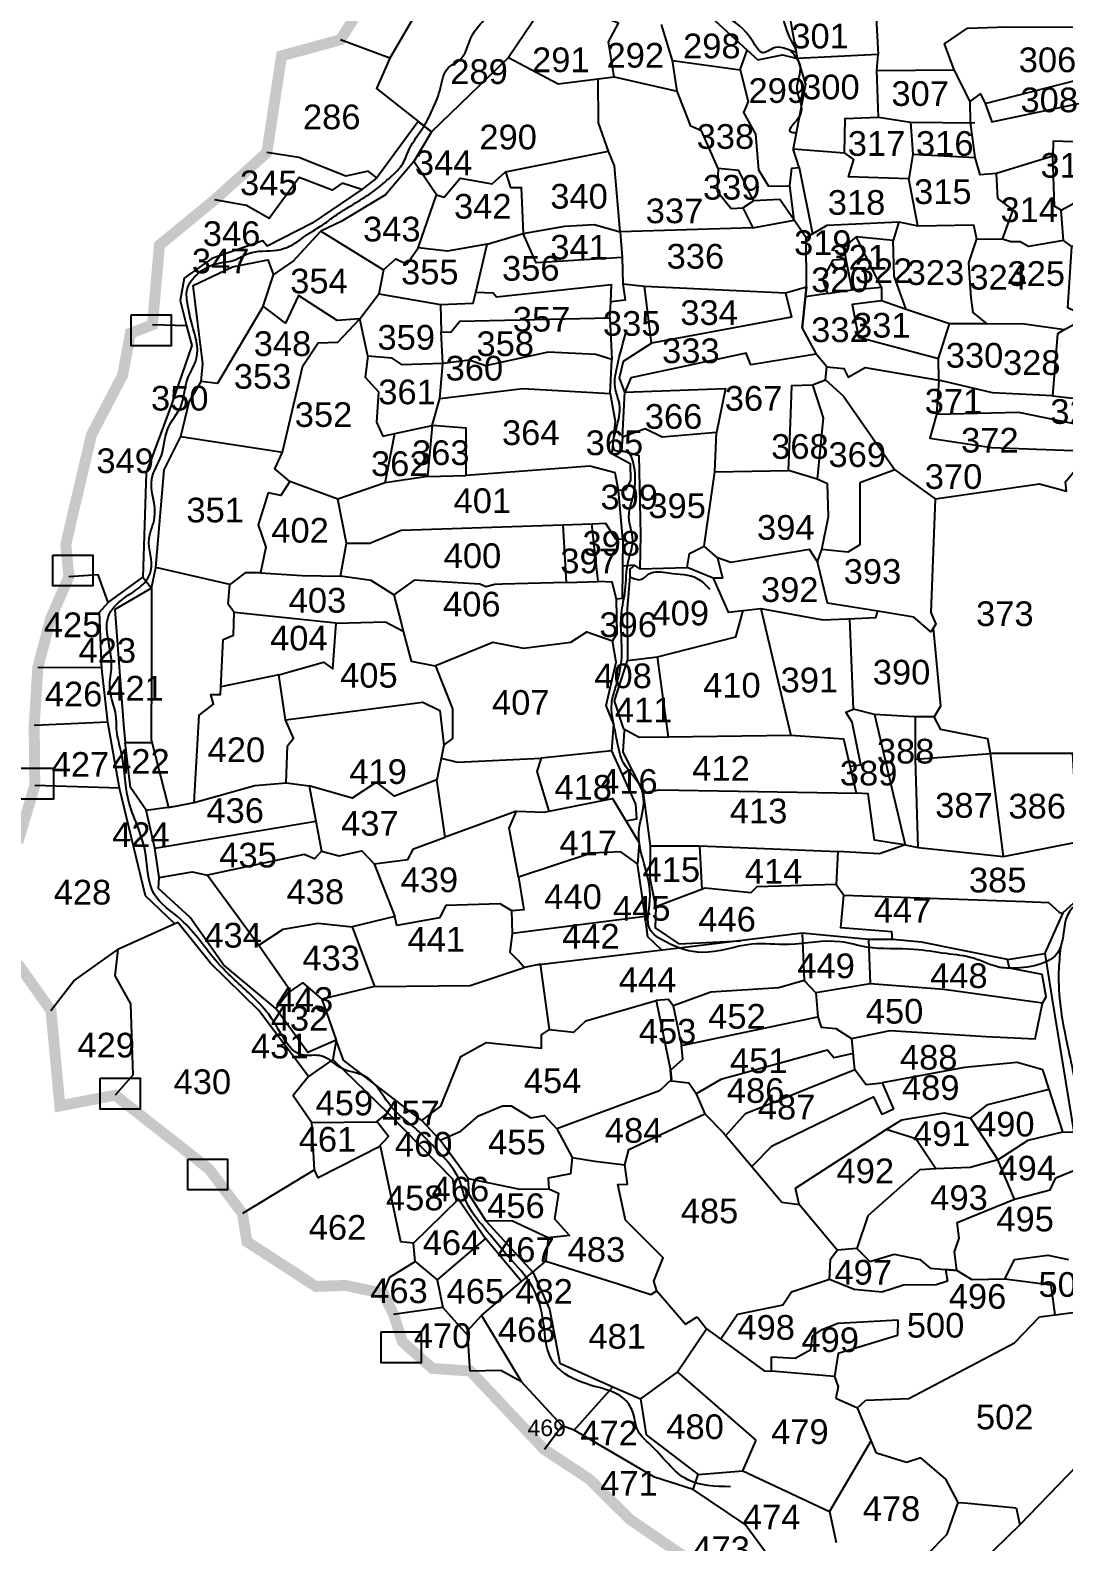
# Model space of a CAD drawing. Header units: feet. Extents: x 800131 to 806575, y 1568145 to 1575656.
# Drawn here: x 800931 to 801685, y 1570682 to 1571784 of the extents above; entities that cross this region are included whole.
import ezdxf
from ezdxf.enums import TextEntityAlignment as Align

# ---------------------------------------------------------------- set-up
doc = ezdxf.new("R2010")
doc.units = ezdxf.units.FT
doc.header["$LTSCALE"] = 15
doc.header["$MEASUREMENT"] = 0
doc.linetypes.add('HIDDEN2', pattern=[0.1875, 0.125, -0.0625])
for name, color, linetype in [('PLOT', 7, 'Continuous'), ('PLOT NO', 7, 'Continuous'), ('TANKS-STREAM', 4, 'Continuous'), ('VILLAGE STONES', 240, 'Continuous')]:
    doc.layers.add(name, color=color, linetype=linetype)
doc.layers.add('VILLAGE BOUNDRY', color=5, linetype='HIDDEN2', lineweight=100)
doc.styles.get("Standard").update_dxf_attribs({"font": 'arial.ttf'})

msp = doc.modelspace()

# ---------------------------------------------------------------- linework, layer by layer
at = {"layer": 'PLOT', "lineweight": -2}
for p, q in [((801714.2, 1571167.6), (801683.8, 1571140.1)), ((801683.8, 1571140.1), (801670.7, 1571110.8)), ((801670.7, 1571110.8), (801675.9, 1571078.5)), ((801675.9, 1571078.5), (801691.8, 1570980.3)), ((801612.2, 1571027.3), (801552.2, 1571016.3)), ((801650.6, 1571031.1), (801612.2, 1571027.3)), ((801669.2, 1571025.7), (801650.6, 1571031.1)), ((801673.8, 1571011.7), (801669.2, 1571025.7)), ((801552.2, 1571016.3), (801560.5, 1570996.9)), ((801546.1, 1571006), (801471.5, 1570969.9)), ((801552.2, 1570993.1), (801546.1, 1571006)), ((801629.1, 1571000.3), (801673.8, 1571011.7)), ((801684, 1570980.5), (801673.8, 1571011.7)), ((801560.5, 1570996.9), (801552.2, 1570993.1)), ((801566.5, 1570989.3), (801597.4, 1570994.4)), ((801597.4, 1570994.4), (801616.6, 1570990.4)), ((801616.6, 1570990.4), (801629.1, 1571000.3)), ((801489, 1570939.5), (801555.2, 1570982.1)), ((801555.2, 1570982.1), (801566.5, 1570989.3)), ((801576.6, 1570975.3), (801555.2, 1570982.1)), ((801616.6, 1570990.4), (801636.5, 1570960)), ((801591.2, 1570953.4), (801576.6, 1570975.3)), ((801636.5, 1570960), (801658.6, 1570974.5)), ((801658.6, 1570974.5), (801684, 1570980.5)), ((801684, 1570980.5), (801691.8, 1570980.3)), ((801471.5, 1570969.9), (801457.1, 1570955.1)), ((801636.5, 1570960), (801616.3, 1570954.5)), ((801648.7, 1570931.5), (801636.5, 1570960)), ((801457.1, 1570955.1), (801479.1, 1570929.3)), ((801579.7, 1570952.9), (801541.8, 1570919.2)), ((801591.2, 1570953.4), (801579.7, 1570952.9)), ((801616.3, 1570954.5), (801591.2, 1570953.4)), ((801678.7, 1570947), (801696.6, 1570954.2)), ((801491.7, 1570927.4), (801489, 1570939.5)), ((801648.7, 1570931.5), (801674.6, 1570938.3)), ((801674.6, 1570938.3), (801678.7, 1570947)), ((801479.1, 1570929.3), (801491.7, 1570927.4)), ((801519.4, 1570894.1), (801491.7, 1570927.4)), ((801606.9, 1570914.4), (801648.7, 1570931.5)), ((801541.8, 1570919.2), (801533.8, 1570895.4)), ((801608.4, 1570903), (801606.9, 1570914.4)), ((801514.6, 1570887.6), (801519.4, 1570894.1)), ((801533.8, 1570895.4), (801519.4, 1570894.1)), ((801533.8, 1570895.4), (801543.1, 1570886)), ((801605, 1570893.1), (801608.4, 1570903)), ((801297.4, 1570878.1), (801306.9, 1570886.1)), ((801306.9, 1570886.1), (801359.6, 1570869.7)), ((801513.8, 1570872.9), (801514.6, 1570887.6)), ((801543.1, 1570886), (801560.8, 1570891.3)), ((801560.8, 1570891.3), (801579.7, 1570887.3)), ((801579.7, 1570887.3), (801587.2, 1570881.2)), ((801606.5, 1570879.4), (801605, 1570893.1)), ((801641.5, 1570873), (801648.7, 1570887.4)), ((801648.7, 1570887.4), (801673, 1570890.5)), ((801673, 1570890.5), (801687.9, 1570887.4)), ((801260.1, 1570846.7), (801289.2, 1570871.3)), ((801289.2, 1570871.3), (801297.4, 1570878.1)), ((801297.4, 1570878.1), (801309.7, 1570851.2)), ((801513.8, 1570872.9), (801486, 1570863.6)), ((801531.7, 1570865.5), (801513.8, 1570872.9)), ((801587.2, 1570881.2), (801606.5, 1570879.4)), ((801599.7, 1570871.6), (801591.5, 1570868.9)), ((801606.5, 1570879.4), (801598.4, 1570880.2)), ((801598.4, 1570880.2), (801599.7, 1570871.6)), ((801617.9, 1570872.6), (801606.5, 1570879.4)), ((801641.5, 1570873), (801617.9, 1570872.6)), ((801675.3, 1570868.8), (801641.5, 1570873)), ((801359.6, 1570869.7), (801383.5, 1570861.8)), ((801383.5, 1570861.8), (801388, 1570864.5)), ((801388, 1570864.5), (801408.8, 1570840.3)), ((801486, 1570863.6), (801479.8, 1570854)), ((801551.9, 1570863.6), (801531.7, 1570865.5)), ((801567.7, 1570868.7), (801551.9, 1570863.6)), ((801591.5, 1570868.9), (801567.7, 1570868.7)), ((801678.3, 1570847.1), (801675.3, 1570868.8)), ((801309.7, 1570851.2), (801317.3, 1570811.9)), ((801479.8, 1570854), (801446.7, 1570847.3)), ((801678.3, 1570847.1), (801717.6, 1570852.3)), ((801249.9, 1570835.3), (801260.1, 1570846.7)), ((801260.1, 1570846.7), (801289.2, 1570798.3)), ((801408.8, 1570840.3), (801417.2, 1570845.6)), ((801417.2, 1570845.6), (801424.1, 1570836.8)), ((801446.7, 1570847.3), (801434.5, 1570829.4)), ((801508.4, 1570836.4), (801519.9, 1570840.9)), ((801519.9, 1570840.9), (801533.5, 1570841.7)), ((801533.5, 1570841.7), (801563.5, 1570843.5)), ((801563.5, 1570843.5), (801563.4, 1570832.1)), ((801648.6, 1570826.6), (801666.9, 1570845.6)), ((801666.9, 1570845.6), (801678.3, 1570847.1)), ((801251.9, 1570806.1), (801249.9, 1570835.3)), ((801402.9, 1570805.4), (801424.1, 1570836.8)), ((801424.1, 1570836.8), (801434.5, 1570829.4)), ((801434.5, 1570829.4), (801466.2, 1570806.2)), ((801500.1, 1570821.7), (801501.5, 1570831.6)), ((801501.5, 1570831.6), (801508.4, 1570836.4)), ((801563.4, 1570832.1), (801520.2, 1570818.8)), ((801471.6, 1570806), (801471.6, 1570816.4)), ((801471.6, 1570816.4), (801488.7, 1570815.6)), ((801488.7, 1570815.6), (801500.1, 1570821.7)), ((801520.2, 1570818.8), (801517.5, 1570802.2)), ((801571.5, 1570786), (801648.6, 1570826.6)), ((801274.1, 1570806.6), (801251.9, 1570806.1)), ((801289.2, 1570798.3), (801274.1, 1570806.6)), ((801317.3, 1570811.9), (801355.9, 1570794.5)), ((801402.9, 1570805.4), (801376, 1570785.8)), ((801460.4, 1570755.6), (801402.9, 1570805.4)), ((801466.2, 1570806.2), (801471.6, 1570806)), ((801517.5, 1570802.2), (801471.6, 1570806)), ((801318.8, 1570766.2), (801289.2, 1570798.3)), ((801327.6, 1570763.1), (801355.9, 1570794.5)), ((801355.9, 1570794.5), (801376, 1570785.8)), ((801517.5, 1570802.2), (801520.2, 1570794.5)), ((801520.2, 1570794.5), (801518.5, 1570786.2)), ((801376, 1570785.8), (801380.2, 1570759.7)), ((801518.5, 1570786.2), (801534.2, 1570779.3)), ((801534.2, 1570779.3), (801540.3, 1570784.8)), ((801540.3, 1570784.8), (801571.5, 1570786)), ((801544.2, 1570755.4), (801534.2, 1570779.3)), ((801318.8, 1570766.2), (801305.9, 1570748.9)), ((801327.6, 1570763.1), (801318.8, 1570766.2)), ((801386.2, 1570728.7), (801327.6, 1570763.1)), ((801380.2, 1570759.7), (801418, 1570730.7)), ((801450.6, 1570733.3), (801460.4, 1570755.6)), ((801544.2, 1570755.4), (801513.8, 1570703.8)), ((801548, 1570746.3), (801544.2, 1570755.4)), ((801708.5, 1570751.7), (801652.6, 1570693.9)), ((801570, 1570739.5), (801548, 1570746.3)), ((801580.3, 1570742.9), (801570, 1570739.5)), ((801598.5, 1570727.3), (801580.3, 1570742.9)), ((801414.5, 1570719.7), (801386.2, 1570728.7)), ((801414.5, 1570719.7), (801418, 1570730.7)), ((801418, 1570730.7), (801450.6, 1570733.3)), ((801450.6, 1570733.3), (801513.8, 1570703.8)), ((801452.2, 1570694.2), (801414.5, 1570719.7)), ((801607.6, 1570710.2), (801598.5, 1570727.3)), ((801599.6, 1570687.2), (801607.6, 1570710.2)), ((801607.6, 1570710.2), (801612.2, 1570709.9)), ((801612.2, 1570709.9), (801649.8, 1570706.4)), ((801649.8, 1570706.4), (801652.6, 1570693.9)), ((801513.8, 1570703.8), (801518.7, 1570681)), ((801473.1, 1570665.8), (801452.2, 1570694.2)), ((801563.5, 1570650.8), (801599.6, 1570687.2)), ((801652.6, 1570693.9), (801565.9, 1570609.9))]:
    msp.add_line(p, q, dxfattribs=at)
for points in [[(801258.7, 1571876.2), (801226.2, 1571820), (801193.3, 1571763.1), (801157.2, 1571776.6)], [(801324, 1571880.8), (801317.8, 1571878.6), (801318, 1571857.4), (801316.1, 1571839.6), (801302.7, 1571797.4), (801279.8, 1571763.6), (801315.9, 1571744.6), (801345.2, 1571748.1), (801356.7, 1571749.5), (801352.7, 1571775), (801359.9, 1571788.8), (801348.5, 1571793.1), (801349.4, 1571800.8), (801334.1, 1571808), (801329.2, 1571800.2), (801302.7, 1571797.4)], [(801421.2, 1571798.9), (801453.8, 1571769.1), (801461.5, 1571762.1), (801479.4, 1571765.6), (801490.5, 1571762.9), (801484.5, 1571795.6), (801547.6, 1571797.3), (801549.2, 1571765.9), (801490.5, 1571762.9), (801496.4, 1571744.3), (801487.3, 1571697.2), (801524.6, 1571694.1), (801525.1, 1571719.3), (801549.6, 1571720.2), (801548.2, 1571754.1), (801549.2, 1571765.9)], [(801356.7, 1571749.5), (801402.8, 1571739.1), (801399.4, 1571761.5), (801391.4, 1571787.7)], [(801616.3, 1571731.7), (801604.6, 1571754.8), (801597.6, 1571773.7), (801614.4, 1571785), (801643.2, 1571786.1), (801734.4, 1571785.8), (801756.5, 1571783.3)], [(801399.4, 1571761.5), (801448.6, 1571754.6), (801453.8, 1571769.1)], [(801193.3, 1571763.1), (801183.5, 1571741.1), (801223.6, 1571709.4), (801279.8, 1571763.6)], [(801448.6, 1571754.6), (801454.4, 1571731.5), (801451.2, 1571723.6), (801459.8, 1571707.9), (801461.9, 1571681.9), (801469.4, 1571669.8), (801484.8, 1571670.2), (801486.3, 1571683), (801491.6, 1571683.4), (801487.3, 1571697.2)], [(801548.2, 1571754.1), (801604.6, 1571754.8)], [(801793.5, 1571723.7), (801807, 1571707.7), (801777.5, 1571703.3), (801713.2, 1571701.4), (801676.9, 1571702.7), (801676.7, 1571691.8), (801635.6, 1571679.2), (801623.5, 1571678.2), (801620, 1571690.7), (801616.5, 1571716.6), (801616.3, 1571731.7), (801623.9, 1571737.1), (801627.2, 1571730.1), (801694.9, 1571747.4), (801705, 1571742.4), (801755.4, 1571754.4), (801756.2, 1571762.4), (801766.8, 1571760.1)], [(801227.3, 1571663.6), (801232.9, 1571661.8), (801244.6, 1571675.7), (801267.9, 1571671.6), (801277.5, 1571680.4), (801352.7, 1571695.3), (801345.4, 1571716.1), (801345.2, 1571748.1)], [(801627.2, 1571730.1), (801632.1, 1571716.7), (801780.9, 1571748.1)], [(801488, 1571645.1), (801477.5, 1571660.2), (801458.3, 1571659.2), (801447.6, 1571681.2), (801432.5, 1571682.7), (801420.5, 1571710.3), (801412.6, 1571713.7), (801402.8, 1571739.1)], [(801549.6, 1571720.2), (801572.9, 1571716.6), (801619.7, 1571716)], [(801223.6, 1571709.4), (801214, 1571717), (801183.8, 1571675.9), (801177.5, 1571680.9), (801161.2, 1571677.3), (801126.8, 1571690.7), (801103.6, 1571694.4)], [(801223.6, 1571709.4), (801210.7, 1571687.8), (801190.2, 1571663.5), (801157.8, 1571644.1), (801142.9, 1571637), (801188.6, 1571608.8), (801197.6, 1571616.9), (801205.7, 1571613.1), (801213.8, 1571625), (801227.3, 1571663.6), (801210.7, 1571687.8)], [(801572.9, 1571716.6), (801574.5, 1571693.1), (801620, 1571690.7)], [(801457.9, 1571639.6), (801361.1, 1571636.6), (801357, 1571684.6), (801352.7, 1571695.3)], [(801574.5, 1571693.1), (801571.7, 1571675.3), (801527.7, 1571676.8), (801531.4, 1571689.4), (801524.6, 1571694.1)], [(801628.5, 1571569.5), (801644.1, 1571569.8), (801655.9, 1571569.5), (801685.2, 1571565.3), (801693.1, 1571569.8), (801693.1, 1571578.5), (801687.6, 1571581.1), (801690.5, 1571625.9), (801684.4, 1571630.4), (801682.6, 1571652.4), (801677.8, 1571655.3), (801676.7, 1571691.8)], [(801183.8, 1571675.9), (801172.8, 1571667.4), (801158.5, 1571672.2), (801151.3, 1571666.9), (801127.2, 1571676.3), (801105.2, 1571646.4), (801088.7, 1571655.7), (801065.6, 1571660)], [(801277.5, 1571680.4), (801281.2, 1571669), (801288.9, 1571669), (801290.4, 1571635.5), (801320.9, 1571640.7), (801342.1, 1571641.9), (801361.1, 1571636.6), (801362.6, 1571617.8), (801300, 1571614.1), (801290.4, 1571635.5)], [(801432.5, 1571682.7), (801432, 1571666.3), (801442.1, 1571653.7), (801450.6, 1571654.1), (801458.3, 1571659.2)], [(801491.6, 1571683.4), (801501.4, 1571635.1), (801496.7, 1571632.3), (801488, 1571645.1), (801484.8, 1571670.2)], [(801578.2, 1571641), (801618.8, 1571641.7), (801621, 1571631.6), (801639.8, 1571631.2), (801647.7, 1571652.6), (801636.4, 1571660.8), (801635.6, 1571679.2)], [(801172.8, 1571667.4), (801136.7, 1571642.8), (801103.8, 1571626.1), (801100.7, 1571630.1), (801063.6, 1571617.2), (801043.3, 1571602.9), (801040.4, 1571586.6), (801045.1, 1571568), (801020.2, 1571568.8)], [(801564.3, 1571644), (801578.2, 1571641), (801571.7, 1571675.3)], [(801682.6, 1571652.4), (801717.7, 1571671.6), (801736.2, 1571668.4), (801740.7, 1571632.3), (801732.5, 1571628.9), (801690.5, 1571625.9)], [(801450.6, 1571654.1), (801457.9, 1571639.6), (801488, 1571645.1)], [(801501.4, 1571635.1), (801512.1, 1571641.4), (801564.3, 1571644), (801560.1, 1571630.3)], [(801171.4, 1571573.1), (801154.8, 1571571.9), (801126.7, 1571590.1), (801117.1, 1571570), (801100.8, 1571582.3), (801108.5, 1571605.3), (801122.5, 1571615), (801142.9, 1571637)], [(801363, 1571598.8), (801364.8, 1571586.9), (801354.3, 1571585.6), (801354.8, 1571598), (801271, 1571588.9), (801268.7, 1571591.9), (801256, 1571592.4), (801264.1, 1571627.7), (801290.4, 1571635.5)], [(801362.6, 1571617.8), (801363, 1571598.8), (801378.8, 1571597.1), (801481.7, 1571592.2), (801496.9, 1571596.4), (801496.7, 1571632.3)], [(801569.7, 1571580.1), (801560.9, 1571604.4), (801560.1, 1571630.3), (801533.3, 1571633), (801524.2, 1571625.5), (801525.8, 1571616.4), (801516.2, 1571615.9), (801508.7, 1571601.8), (801512.2, 1571591.6), (801496.2, 1571589.3)], [(801551.7, 1571596.3), (801533.3, 1571633)], [(801621, 1571631.6), (801615, 1571613.9), (801616.9, 1571588.4), (801618.2, 1571577.9), (801628.5, 1571569.5), (801601.2, 1571569.5)], [(801264.1, 1571627.7), (801235.3, 1571622.5), (801213.8, 1571625)], [(801684.4, 1571630.4), (801658.8, 1571626), (801652.8, 1571629.4), (801645.9, 1571629.4), (801639.8, 1571631.2)], [(801045.1, 1571568), (801048.8, 1571553.8), (801034.1, 1571510.8), (801015.6, 1571460.8), (801013.1, 1571384.8), (801019.5, 1571376.8), (801022.6, 1571392), (801028.7, 1571463), (801040.9, 1571487.5), (801047, 1571512.6), (801055.7, 1571527.5), (801056.9, 1571540.5), (801053.1, 1571571.7), (801049.9, 1571597.5), (801078.6, 1571611.2), (801104.4, 1571616.1), (801108.5, 1571605.3)], [(801525.8, 1571616.4), (801530.1, 1571594.2)], [(801188.6, 1571608.8), (801185.2, 1571591.4), (801230.2, 1571583.7), (801254, 1571584.5), (801256, 1571592.4)], [(801231.9, 1571540.7), (801202.3, 1571539.6), (801195, 1571544.6), (801177.3, 1571546), (801171.4, 1571573.1), (801185.2, 1571591.4)], [(801496.9, 1571596.4), (801493.8, 1571566.3), (801504.1, 1571547.3), (801456.5, 1571539.7), (801453.1, 1571548.1), (801369, 1571530.2), (801364.5, 1571519.6), (801437.9, 1571522.3), (801431.4, 1571490.3), (801391.9, 1571486.9), (801379.3, 1571493), (801362.9, 1571486.9), (801364.5, 1571519.6)], [(801481.7, 1571592.2), (801486, 1571574.5), (801383.9, 1571555.5), (801378.8, 1571597.1)], [(801493.8, 1571566.3), (801496.9, 1571596.4)], [(801512.2, 1571591.6), (801530.1, 1571594.2), (801551.7, 1571596.3), (801551.7, 1571586.2)], [(801100.8, 1571582.3), (801067.5, 1571526.1), (801055.7, 1571527.5)], [(801230.2, 1571583.7), (801230.7, 1571563.6), (801237.8, 1571563.5), (801244.4, 1571571.4), (801353.7, 1571573.9), (801354.3, 1571585.6)], [(801511.9, 1571538.2), (801524.2, 1571537), (801527.4, 1571530.6), (801539.7, 1571537.6), (801593.4, 1571528.5), (801593.2, 1571544.2), (801601.2, 1571569.5), (801569.7, 1571580.1), (801551.7, 1571586.2), (801530.4, 1571583.6), (801534.9, 1571559.8), (801593.2, 1571544.2)], [(801040.9, 1571487.5), (801115.1, 1571475.9), (801129.9, 1571539), (801140.9, 1571555.7), (801155.4, 1571556.1), (801171.4, 1571573.1)], [(801353.7, 1571573.9), (801355.1, 1571543.6), (801343.5, 1571547.1), (801308.8, 1571548.8), (801263.1, 1571538.9), (801251.3, 1571543.1), (801231.9, 1571540.7), (801230.7, 1571563.6)], [(801364.5, 1571519.6), (801360.7, 1571530.2), (801363.5, 1571542.3), (801383.9, 1571555.5)], [(801685.2, 1571565.3), (801685.2, 1571565.3), (801680, 1571562.3), (801676.4, 1571517), (801729.9, 1571511)], [(801177.3, 1571546), (801175.2, 1571530.6), (801185.1, 1571520), (801183.6, 1571497.9), (801188.1, 1571487.7), (801196.9, 1571489.6), (801224, 1571495.5), (801229.6, 1571515), (801231.9, 1571540.7)], [(801229.6, 1571515), (801290.3, 1571522.3), (801353.8, 1571518.8), (801355.1, 1571543.6)], [(801430.3, 1571461.6), (801484, 1571462.7), (801485.4, 1571497.2), (801486.4, 1571524.5), (801501.4, 1571525.1), (801510.8, 1571528.6), (801511.9, 1571538.2), (801504.1, 1571547.3)], [(801501.4, 1571525.1), (801509.2, 1571501), (801504.9, 1571456.4), (801484, 1571462.7)], [(801510.8, 1571528.6), (801523.9, 1571516.7), (801561.3, 1571463.1), (801535.9, 1571453.5), (801536, 1571408.4), (801527.1, 1571403.1), (801508.2, 1571405), (801513, 1571429), (801512.4, 1571453), (801504.9, 1571456.4)], [(801593.4, 1571528.5), (801591.8, 1571503.5)], [(801676.4, 1571517), (801632.7, 1571519.3), (801593.4, 1571528.5)], [(801353.8, 1571518.8), (801357.6, 1571498.5), (801355.1, 1571475.1), (801368.5, 1571467.7), (801368.8, 1571455.4), (801365.1, 1571448.5), (801359.9, 1571448), (801357.6, 1571460.8), (801339, 1571465.7), (801249, 1571459), (801249, 1571493.4), (801224, 1571495.5), (801220.6, 1571458.2), (801249, 1571459)], [(801718.2, 1571491.2), (801651.7, 1571504.9), (801591.8, 1571503.5), (801586.9, 1571486.3), (801631.9, 1571479.3), (801704.4, 1571476.6), (801725.1, 1571475.9)], [(801220.6, 1571458.2), (801189.8, 1571453.7), (801196.9, 1571489.6)], [(801362.9, 1571486.9), (801362.2, 1571477.3), (801374.7, 1571473.5), (801375.9, 1571415.7), (801375.5, 1571390.8), (801410, 1571391.9), (801411.6, 1571402), (801422.5, 1571407.4), (801430.3, 1571461.6), (801431.4, 1571490.3)], [(801189.8, 1571453.7), (801155.4, 1571441.6), (801120.4, 1571454.5), (801109.4, 1571463.8), (801115.1, 1571475.9)], [(801561.3, 1571463.1), (801590.7, 1571442), (801666.8, 1571453), (801686.6, 1571447.5), (801685.9, 1571454.4), (801704.4, 1571476.6)], [(801120.4, 1571454.5), (801113.9, 1571444.4), (801104.6, 1571446.4), (801097.3, 1571422.9), (801102.9, 1571406.7), (801098.9, 1571388.1), (801087.9, 1571388.1), (801076.6, 1571379.6), (801022.6, 1571392)], [(801161.7, 1571409.6), (801178.7, 1571409.6), (801201.5, 1571419.2), (801319.3, 1571423.1), (801340.6, 1571423.8), (801350.4, 1571424.1), (801357.8, 1571412.7), (801363, 1571412.5), (801359.9, 1571448)], [(801098.9, 1571388.1), (801129, 1571386.1), (801157.3, 1571385.5), (801161.7, 1571409.6), (801155.4, 1571441.6)], [(801590.7, 1571442), (801587.6, 1571359.2), (801591.2, 1571350.6), (801587.6, 1571345), (801575.3, 1571355.7), (801549, 1571360), (801512.3, 1571366), (801505.1, 1571396.1), (801508.2, 1571405)], [(801319.3, 1571423.1), (801321.8, 1571380.9), (801345.2, 1571381.7)], [(801363, 1571412.5), (801362.7, 1571369.2), (801358.5, 1571368.8), (801355.3, 1571381.1), (801345.2, 1571381.7), (801340.6, 1571423.8)], [(801505.1, 1571396.1), (801499.3, 1571405.1), (801441.9, 1571395.5), (801432.2, 1571399), (801422.5, 1571407.4)], [(801375.5, 1571390.8), (801371.5, 1571393.5), (801362.8, 1571392.8)], [(801371.5, 1571393.5), (801371.5, 1571393.5), (801368.3, 1571390.7), (801368.3, 1571385.2), (801366.2, 1571362.1), (801366.6, 1571324.2), (801388.5, 1571326.7), (801445.5, 1571341.3), (801450.9, 1571360.6)], [(801432.2, 1571399), (801435.8, 1571384.2), (801429, 1571384.2), (801410, 1571391.9)], [(800983.4, 1571317.3), (800981.7, 1571359.4), (800987.8, 1571366.4), (800980.7, 1571386.6), (800959.3, 1571385.2)], [(800987.8, 1571366.4), (801013.1, 1571384.8)], [(801019.5, 1571376.8), (801019.4, 1571318), (801019.3, 1571266.4), (801032, 1571217), (801050.6, 1571220.6), (801054.3, 1571284.2), (801064.8, 1571292.3), (801062.8, 1571299.2), (801062.8, 1571299.2), (801069.7, 1571299.2), (801071.7, 1571339.3), (801079.4, 1571342.5), (801079.8, 1571359.1), (801075.4, 1571365.1), (801076.6, 1571379.6)], [(801321.8, 1571380.9), (801275.2, 1571379.7), (801269.8, 1571379.6), (801263.3, 1571377.7), (801258.9, 1571379.7), (801211, 1571382.7), (801196.1, 1571372), (801179.6, 1571382.5), (801157.3, 1571385.5)], [(801429, 1571384.2), (801440, 1571359.4), (801450.9, 1571360.6), (801463.6, 1571362), (801509, 1571353.8), (801532.2, 1571354.8), (801547.6, 1571355.4), (801549, 1571360)], [(801019.5, 1571376.8), (800992.7, 1571361.2), (800999.1, 1571277.4), (801000.4, 1571264.4)], [(801196.1, 1571372), (801201.5, 1571351.6), (801203, 1571345.6), (801208.9, 1571323.5), (801226, 1571320.3), (801268.4, 1571337.5), (801290.7, 1571333.1), (801325.2, 1571337.5), (801336.9, 1571345), (801355.6, 1571338.5), (801359, 1571343.8), (801358.5, 1571368.8)], [(801154.1, 1571351.3), (801079.8, 1571359.1)], [(801463.6, 1571362), (801485.7, 1571269.5), (801396.3, 1571268.2), (801388.5, 1571326.7)], [(801112.3, 1571313.7), (801144.9, 1571322.9), (801151.7, 1571318.1), (801154.1, 1571351.3), (801190, 1571352.3), (801203, 1571345.6)], [(801528.8, 1571247.1), (801536.6, 1571248), (801530.2, 1571279.1), (801525.6, 1571286.4), (801531.3, 1571288.5), (801528.5, 1571354.6)], [(801589.4, 1571347.8), (801594.8, 1571290.8), (801590, 1571283), (801575.4, 1571283), (801546.6, 1571284.8), (801531.3, 1571288.5)], [(801355, 1571258.2), (801356.5, 1571277.5), (801350.9, 1571291.3), (801358.2, 1571323), (801355.6, 1571338.5)], [(801396.3, 1571268.2), (801375.1, 1571267.9), (801363.9, 1571274), (801357, 1571294.7), (801366.6, 1571324.2)], [(800987.6, 1571279.2), (800983.6, 1571315.9), (800983.3, 1571318.7), (800936.6, 1571318.9)], [(801117.1, 1571280.8), (801112.3, 1571313.7), (801070, 1571304.9)], [(801232.5, 1571262.3), (801239.3, 1571267.2), (801239.3, 1571288.9), (801226.5, 1571320.6)], [(801117.7, 1571234.8), (801118.7, 1571262), (801123, 1571267.4), (801117.1, 1571280.8), (801217.2, 1571293.6), (801229.8, 1571287.7), (801232.5, 1571262.3), (801227.6, 1571237)], [(800996.1, 1571231), (800987.6, 1571279.2), (800934, 1571276.7)], [(801546.6, 1571284.8), (801557.1, 1571239.9), (801569, 1571189.6), (801561.8, 1571190.8), (801546.5, 1571193.2), (801541.9, 1571226.9), (801533.4, 1571227.4)], [(801569, 1571189.6), (801578.4, 1571187.8), (801576.5, 1571252.2), (801576.5, 1571283)], [(801576.5, 1571252.2), (801631.2, 1571256.4), (801629.3, 1571267.1), (801595, 1571273.9), (801590, 1571283)], [(801364.2, 1571273.1), (801363, 1571257.2), (801378.3, 1571227.7), (801389.6, 1571229.8), (801533.4, 1571227.4), (801524.3, 1571266.8), (801485.7, 1571269.5)], [(801015.7, 1571215), (801004.2, 1571231.5), (801000.4, 1571264.4), (801019.3, 1571264.4)], [(801365.4, 1571207.3), (801373.3, 1571208.6), (801372.5, 1571219.3), (801355, 1571258.2), (801303.5, 1571252.8), (801300.3, 1571243.2), (801309.1, 1571214.3)], [(801230.6, 1571252.9), (801242.5, 1571249.9), (801303.5, 1571252.8)], [(801578.4, 1571187.8), (801640.6, 1571181.1), (801631.2, 1571256.4)], [(801640.6, 1571181.1), (801694.9, 1571192), (801691.2, 1571256.4), (801631.2, 1571256.4)], [(801285.5, 1571214.2), (801233.5, 1571195.2), (801227.6, 1571237), (801196.6, 1571225.3), (801183.5, 1571235.4), (801165.8, 1571223.7), (801134.4, 1571232.8), (801139.2, 1571207), (801143.4, 1571185.1), (801156.4, 1571181.6), (801172.8, 1571185.3), (801181.9, 1571175.9), (801206.3, 1571178.9), (801210.6, 1571186.9), (801233.5, 1571195.2)], [(801036.5, 1571132.1), (801015.2, 1571152.5), (800996.1, 1571231), (800934.4, 1571232.9)], [(801021.9, 1571187.4), (801015.7, 1571215), (801038.4, 1571218.2), (801050.6, 1571220.6), (801094.9, 1571233), (801117.7, 1571234.8), (801134.4, 1571232.8)], [(801383.3, 1571188.9), (801378.3, 1571227.7)], [(801287.1, 1571166.2), (801280.2, 1571201.8), (801285.5, 1571214.2), (801305.7, 1571213.6), (801355.6, 1571223.5), (801375.1, 1571191.1), (801373.8, 1571175.8)], [(801025, 1571165.8), (801021.9, 1571187.4), (801139.2, 1571207)], [(801143.4, 1571185.1), (801138.4, 1571179.4), (801130.9, 1571182.6), (801060.4, 1571167.5)], [(801379.4, 1571137.4), (801373.8, 1571175.8), (801361.7, 1571184.7), (801340, 1571183.6), (801287.1, 1571166.2), (801290.9, 1571142.3), (801282.2, 1571141.7)], [(801387.1, 1571144.4), (801383.1, 1571165.1), (801383.3, 1571188.9), (801419.1, 1571188.9), (801519.9, 1571184.8)], [(801419.1, 1571188.9), (801420.7, 1571157.2)], [(801569, 1571189.6), (801550.2, 1571183.2), (801519.9, 1571184.8), (801518.7, 1571160.8), (801524.2, 1571153.1)], [(801110.1, 1571070.3), (801072.1, 1571102.2), (801047.7, 1571136.7), (801024.6, 1571157.8), (801025, 1571165.8), (801049.2, 1571170.1), (801060.4, 1571167.5), (801097.8, 1571116.6), (801121, 1571083.1)], [(801181.9, 1571175.9), (801196.9, 1571137.4)], [(801518.7, 1571160.8), (801460.8, 1571159.1), (801456.5, 1571154.6), (801423.1, 1571158.2), (801387.1, 1571144.4), (801386.6, 1571129.1), (801404, 1571117.6), (801449, 1571119.8)], [(801182, 1571086.5), (801251.7, 1571087.1), (801291.3, 1571100.3), (801286.9, 1571105.4), (801280.9, 1571111.1), (801282.6, 1571125.1), (801282.2, 1571141.7), (801273.7, 1571146.8), (801234.1, 1571145.5), (801229.4, 1571136.6), (801198.4, 1571130.9), (801196.9, 1571137.4), (801165.9, 1571130)], [(801559.6, 1571120.7), (801559.2, 1571126.3), (801522, 1571129.1), (801524.2, 1571153.1), (801656.4, 1571148.4), (801673.5, 1571147.6), (801681.3, 1571140.7), (801683.6, 1571139.7)], [(801391.5, 1571112.9), (801381.3, 1571122.7), (801379.4, 1571137.4), (801282.6, 1571125.1)], [(801134, 1571020.8), (801097.8, 1571068.9), (801062.6, 1571103.5), (801038.8, 1571133.1), (800994.9, 1571113.4), (800992.8, 1571094.3), (801004.2, 1571073.7), (801005.9, 1571021.8), (800993, 1571007.2)], [(801097.8, 1571116.6), (801115.6, 1571128.3), (801141.1, 1571132.5), (801165.9, 1571130), (801182, 1571086.5), (801143.6, 1571077.3)], [(801493.9, 1571125.3), (801404.1, 1571114.3), (801300.2, 1571102)], [(801542.3, 1571120.8), (801493.9, 1571125.3), (801495.4, 1571090.8), (801503.7, 1571081.9)], [(801643.6, 1571106), (801580.8, 1571118.8), (801559.6, 1571120.7), (801542.3, 1571120.8), (801543.4, 1571088.3)], [(800946.2, 1571068.9), (800962.8, 1571090.5), (800994.9, 1571113.4)], [(801669, 1571074.3), (801671.7, 1571079), (801668.9, 1571095.3), (801644.9, 1571099.8), (801643.6, 1571106), (801670.7, 1571110.4)], [(801216.6, 1570988.8), (801230.5, 1570999.3), (801245.1, 1571035.5), (801263.4, 1571045.5), (801303.7, 1571041.5), (801303.9, 1571051.2), (801309.6, 1571055), (801303, 1571102.6), (801291.3, 1571100.3)], [(801154.2, 1571047.2), (801133.5, 1571038.3), (801110.1, 1571070.3), (801118.8, 1571081.5), (801129.9, 1571089.2), (801143.6, 1571077.3), (801154.2, 1571047.2)], [(801496.7, 1571089.5), (801495.4, 1571090.8), (801476.9, 1571085.5), (801427.2, 1571082.3), (801399.7, 1571072.4), (801405.8, 1571043.5)], [(801529.9, 1571048.6), (801558.1, 1571054.4), (801627.9, 1571050.1), (801663.6, 1571048.2), (801669, 1571074.3), (801597.2, 1571084.2), (801543.4, 1571088.3), (801503.7, 1571081.9), (801505.3, 1571064.4)], [(801309.6, 1571055), (801327.4, 1571053.2), (801336.1, 1571061.5), (801387.4, 1571076.3)], [(801399.7, 1571072.4), (801396.4, 1571076.9), (801387.4, 1571076.3), (801397.8, 1571025.4), (801398.5, 1571018.7), (801389.9, 1571010.3), (801315.1, 1570982.6), (801326.2, 1570961.8), (801342.7, 1570959), (801364.6, 1570956.4)], [(801416.5, 1571008.1), (801411.2, 1571015.9), (801398.7, 1571017.4), (801397.8, 1571025.4), (801406.8, 1571033.5), (801405.9, 1571043.5), (801505.3, 1571064.4), (801507.7, 1571056.8), (801518.3, 1571055.9), (801529.9, 1571048.6), (801531.1, 1571035.9)], [(801230, 1570974.4), (801216.6, 1570988.8), (801159.5, 1571032.7), (801154.2, 1571047.2), (801151.8, 1571033.2), (801191.9, 1570994.3)], [(801532.2, 1571026), (801531, 1571037.7), (801516.9, 1571034.5), (801512.3, 1571039.9), (801434.5, 1571018.7), (801416.5, 1571008.1), (801422.8, 1570993.6)], [(801151.8, 1571033.2), (801134, 1571020.8), (801122.9, 1571006.9), (801136.5, 1570987.4)], [(801438.1, 1570977.7), (801452.5, 1570993.8), (801532.2, 1571026), (801540.4, 1571015), (801552.2, 1571016.3)], [(801138.4, 1570952.9), (801136.5, 1570987.4), (801183.5, 1570987.8), (801191.9, 1570994.3), (801238.9, 1570946.2), (801241.6, 1570929.7)], [(801250.4, 1570946.4), (801230, 1570974.4), (801245.1, 1570981), (801258, 1570992.2), (801275.4, 1570999.4), (801281.8, 1570999.4), (801296, 1570990.7), (801306, 1570992.4), (801315.1, 1570982.6)], [(801388, 1570864.5), (801385.7, 1570871.7), (801392.4, 1570888.6), (801365.1, 1570916.1), (801359.5, 1570942.1), (801366.4, 1570942.4), (801364.6, 1570956.4), (801367.6, 1570967.5), (801422.8, 1570993.6), (801436.3, 1570979.9), (801457.1, 1570955.1)], [(801184.4, 1570968.9), (801192.4, 1570977), (801183.8, 1570988)], [(801210.6, 1570899.3), (801201.2, 1570900.3), (801186.4, 1570970), (801140.9, 1570947), (801138.4, 1570952.9), (801085.8, 1570920.9)], [(801326.2, 1570961.8), (801324.9, 1570949.9), (801308.8, 1570946.7), (801309.2, 1570939), (801316.2, 1570935.7), (801313.2, 1570917.1), (801324.3, 1570905), (801308.6, 1570903.3), (801306.9, 1570886.1)], [(801263.6, 1570915.4), (801251.1, 1570934.7), (801250.4, 1570946.4), (801288, 1570938.7), (801309.2, 1570939)], [(801211.6, 1570886), (801210.6, 1570899.3), (801243.3, 1570931.3), (801263, 1570902.8)], [(801308.6, 1570903.3), (801282.2, 1570915.6), (801263.6, 1570915.4), (801297.4, 1570878.1)], [(801289.2, 1570871.3), (801263, 1570902.8), (801227.7, 1570872.6)], [(801188.5, 1570862.7), (801193.3, 1570874.6), (801211.6, 1570886), (801227.7, 1570872.6)], [(801227.7, 1570872.6), (801231.8, 1570852.3), (801250.1, 1570831.9)], [(801231.8, 1570852.3), (801196, 1570847.4)]]:
    msp.add_lwpolyline(points, dxfattribs=at)
at = {"layer": 'TANKS-STREAM', "lineweight": -2}
for points in [[(801441.6, 1570721.7), (801410.4, 1570726.8), (801383, 1570752.6), (801374.5, 1570761.9), (801370.6, 1570775.4), (801364.9, 1570785.1), (801345.8, 1570794), (801321.3, 1570803.9), (801311.5, 1570813.8), (801305.9, 1570836.6), (801303.1, 1570852.4), (801296.3, 1570869), (801280, 1570889.2), (801261.8, 1570910.9), (801249.2, 1570929.2), (801243.7, 1570946), (801229.7, 1570965), (801207.3, 1570986.9), (801195.9, 1570997), (801174.1, 1571021.5), (801158.6, 1571026.6), (801143.7, 1571035.7), (801129.2, 1571036.6), (801109.2, 1571060), (801090.4, 1571081.7), (801067.6, 1571103.9), (801041, 1571135.2), (801021.5, 1571153.8), (801014.6, 1571186.4), (801002.7, 1571222.3), (800997.4, 1571257.6), (800994.2, 1571272.5), (800993.6, 1571283.9), (800989.1, 1571304.3), (800990.4, 1571320.1), (800988.6, 1571357.7), (801004.5, 1571373), (801015.4, 1571381.9), (801019.1, 1571389.6), (801017.7, 1571412.8), (801021.8, 1571428.2), (801019.8, 1571456.6), (801026.7, 1571473.5), (801031.8, 1571494.1), (801040.8, 1571509.1), (801045.5, 1571528.5), (801052.4, 1571544.6), (801049.1, 1571568.9), (801046, 1571583.2), (801045.5, 1571594.6), (801053.6, 1571606.3), (801067.9, 1571613.6), (801080.5, 1571616.2), (801090.3, 1571620.9), (801111.1, 1571623.3), (801121.4, 1571626.7), (801131.7, 1571633.6), (801146.2, 1571643), (801154.5, 1571649), (801181.8, 1571666.5), (801194.2, 1571676.9), (801202.7, 1571686.3), (801207.4, 1571696.8), (801218.2, 1571713.7), (801224.6, 1571726.3), (801230.2, 1571741.5), (801236.1, 1571756.4), (801243.4, 1571761.1), (801253.3, 1571779.7), (801263.4, 1571792.9), (801272.3, 1571804.7), (801283, 1571818.1), (801292, 1571830.9), (801297.8, 1571841.6), (801309.5, 1571860.8), (801313.6, 1571875.1), (801314.2, 1571891), (801313.6, 1571907.9), (801310.7, 1571922.5), (801312.3, 1571972), (801318.9, 1571997.8), (801325.3, 1572015.9), (801331.9, 1572043.5), (801332.6, 1572069.9), (801328.7, 1572084.8), (801335.8, 1572095), (801366.4, 1572098.9), (801392.3, 1572095.4), (801414.9, 1572092.8), (801441.2, 1572084.9), (801479.4, 1572072), (801501.8, 1572043.9), (801514.7, 1572022.7), (801518.1, 1572046.3), (801522.4, 1572058.1), (801529.7, 1572067.9), (801542.8, 1572077.7), (801552.1, 1572092.8), (801558.9, 1572099.1), (801567.2, 1572104.6), (801577.5, 1572117.2), (801588.6, 1572126.7), (801609.2, 1572137.6), (801623.5, 1572143.9), (801633.6, 1572147.2), (801633.9, 1572159.7), (801632.1, 1572165), (801612.5, 1572170.8), (801576.8, 1572173.6), (801561.7, 1572183.8), (801544.4, 1572215.9), (801531, 1572246.8), (801527.5, 1572265.4), (801504.4, 1572277.7), (801487.3, 1572287.2), (801488, 1572300), (801495.8, 1572329.1), (801486.5, 1572339.6), (801461.1, 1572357.5), (801466.9, 1572417.9), (801441.3, 1572438.7), (801434, 1572476.6), (801425.9, 1572487.9), (801421.2, 1572519.3), (801419.4, 1572536), (801427.2, 1572561.4), (801423.4, 1572591), (801433.7, 1572614.6), (801445.4, 1572620.4), (801455.3, 1572629.8), (801461.9, 1572658.4), (801480.7, 1572670.2), (801500.3, 1572665.7), (801523.5, 1572666), (801525.5, 1572658.4), (801518.2, 1572620.5), (801520.2, 1572592.1), (801517.7, 1572579.6), (801519.5, 1572571.3), (801511.4, 1572555.1), (801514.7, 1572545), (801515.8, 1572538.1), (801538.1, 1572528.7), (801564.7, 1572526.3), (801594.6, 1572520.5), (801625.2, 1572517.7), (801646, 1572511.3), (801671.6, 1572504.1), (801694.7, 1572499.1), (801714.2, 1572501.5), (801727.4, 1572501.1), (801743.3, 1572496.2), (801749.4, 1572494.9), (801764.4, 1572497.8), (801780.5, 1572496), (801788.2, 1572497.2), (801800, 1572494.2), (801814.1, 1572491.1)], [(801514.7, 1572022.7), (801535.2, 1572003.7), (801549.4, 1571993.9), (801547, 1571990.9), (801538.3, 1571986.9), (801529.2, 1571978.9), (801516.5, 1571970.7), (801503.9, 1571960.6), (801499.7, 1571955.7), (801495, 1571935.8), (801494.9, 1571924.4), (801492.8, 1571911.7), (801493, 1571903.6), (801498.4, 1571897), (801502.2, 1571880), (801503.8, 1571862.9), (801485.4, 1571850.9), (801478.7, 1571845.8), (801477.8, 1571835.1), (801485.2, 1571821.6), (801485, 1571814.5), (801478.5, 1571799.4), (801479.6, 1571793.1), (801487.1, 1571773.6), (801489.5, 1571768.3), (801476, 1571771.2), (801465.5, 1571767.2), (801457.3, 1571776.1), (801436.5, 1571793.7), (801424.9, 1571800.6), (801421.7, 1571811.9), (801417.5, 1571817.4), (801421.5, 1571820.8), (801421.5, 1571823.9), (801426.7, 1571830.6), (801425.8, 1571838.9), (801415.1, 1571848.4), (801416.4, 1571853.8), (801424.7, 1571859.1), (801425.9, 1571869.6), (801408.6, 1571888.3), (801402, 1571900.1), (801395.7, 1571903.6), (801398.8, 1571916.6), (801408.4, 1571918.3), (801410.8, 1571924.1), (801400.1, 1571927.9), (801399.9, 1571950)], [(801485.3, 1571768.8), (801492.3, 1571757.3), (801490, 1571740.7), (801491.9, 1571720.8), (801485.2, 1571709.7), (801489.5, 1571708.8)], [(802151.6, 1571505), (802156.1, 1571486.5), (802155.9, 1571458.2), (802153.2, 1571447.2), (802149.4, 1571440.7), (802137.6, 1571438.2), (802112.2, 1571439.6), (802084.3, 1571439.1), (802062.9, 1571438.2), (802033.4, 1571433.4), (802017.7, 1571424), (801966.5, 1571408.2), (801926.7, 1571385.8), (801914.3, 1571374.4), (801888.3, 1571347.3), (801864.7, 1571321.4), (801855.3, 1571310.5), (801852.9, 1571283.1), (801856.7, 1571268.3), (801867.1, 1571257.6), (801865.3, 1571247.2), (801838.4, 1571228.1), (801795.6, 1571207.6), (801756.6, 1571185.1), (801733.6, 1571172.8), (801707.9, 1571155.7), (801687.3, 1571138.5), (801681, 1571112.4), (801644.9, 1571099.8), (801637.9, 1571100.4), (801618.8, 1571107), (801599, 1571110.4), (801575.3, 1571113.5), (801540.8, 1571115.2), (801521.8, 1571119), (801484.1, 1571117.1), (801457.1, 1571117.2), (801420.8, 1571111.2), (801394.4, 1571119), (801382.7, 1571128.4), (801382.9, 1571149), (801377.6, 1571179.7), (801375.4, 1571204.5), (801376.7, 1571209.6), (801376.6, 1571230.9), (801363.5, 1571249.5), (801358.9, 1571265.8), (801356.5, 1571277.5), (801355.2, 1571294.4), (801357.6, 1571303.6), (801362.3, 1571326.5), (801362.1, 1571358.3), (801364.9, 1571375.4), (801366.9, 1571396), (801370.4, 1571411.8), (801367.6, 1571428.8), (801370.1, 1571441.6), (801371.2, 1571466.3), (801365.4, 1571476.3), (801359.5, 1571476.6), (801360.9, 1571506.3), (801357.5, 1571523.6), (801358.9, 1571538.2), (801366, 1571565.2)], [(801368.3, 1571385.2), (801376.8, 1571383.3), (801382.2, 1571387.3), (801396.4, 1571387.9), (801417.4, 1571383.9), (801426.5, 1571376.1)], [(801682.2, 1571115.1), (801680.8, 1571096.8), (801682.2, 1571071.4), (801691, 1571025.8), (801700.4, 1570969.3), (801705, 1570942.1), (801712.1, 1570923.9), (801718.8, 1570910.8)]]:
    msp.add_spline(points, degree=3, dxfattribs=at)
at = {"layer": 'VILLAGE BOUNDRY', "lineweight": -2, "ltscale": 10, "const_width": 8}
for points in [[(800922, 1571191.5), (800934.4, 1571232.9), (800934, 1571276.7), (800936.6, 1571318.9), (800946.2, 1571355.2), (800959.3, 1571385.2), (800957, 1571408.7), (800975.7, 1571488.5), (800998.4, 1571532), (801004.2, 1571562.7), (801020.2, 1571568.8), (801025.3, 1571626.9), (801065.6, 1571660), (801103.6, 1571694.4), (801114.3, 1571764.9), (801157.2, 1571776.6), (801189.3, 1571827.5)], [(801412.5, 1570667.7), (801368.2, 1570698), (801338.6, 1570727.4), (801305.9, 1570748.9), (801251.9, 1570806.1), (801224.3, 1570808), (801202.4, 1570827.5), (801196, 1570847.4), (801188.5, 1570862.7), (801161, 1570868.5), (801139.3, 1570867.8), (801089.1, 1570900.4), (801085.8, 1570920.9), (801061.4, 1570953.4), (800993, 1571007.2), (800952.7, 1570999.4), (800946.2, 1571068.9), (800921.7, 1571103.5)]]:
    msp.add_lwpolyline(points, dxfattribs=at)
at = {"layer": 'VILLAGE STONES', "lineweight": -2}
for points in [[(801004.7, 1571576.1), (801033.8, 1571576.1), (801033.8, 1571553.6), (801004.7, 1571553.6)], [(800947.6, 1571401), (800976.7, 1571401), (800976.7, 1571378.5), (800947.6, 1571378.5)], [(800918.9, 1571245.5), (800948, 1571245.5), (800948, 1571223), (800918.9, 1571223)], [(800982.1, 1571019.6), (801011.2, 1571019.6), (801011.2, 1570997.1), (800982.1, 1570997.1)], [(801045.9, 1570960.6), (801075, 1570960.6), (801075, 1570938.1), (801045.9, 1570938.1)], [(801186.9, 1570834.7), (801216, 1570834.7), (801216, 1570812.2), (801186.9, 1570812.2)]]:
    msp.add_lwpolyline(points, close=True, dxfattribs=at)

# ---------------------------------------------------------------- texts
at = {"layer": 'PLOT NO', "lineweight": -2}
for s, height, p in [('301', 18, (801506.9, 1571779.3)), ('298', 18, (801428, 1571772.1)), ('291', 18, (801317.9, 1571762)), ('292', 18, (801372.2, 1571765.3)), ('306', 18, (801672.7, 1571762)), ('289', 18, (801258.3, 1571753.4)), ('299', 18, (801475.7, 1571739.6)), ('300', 18, (801514.8, 1571742.2)), ('307', 18, (801579.9, 1571737.4)), ('308', 18, (801674, 1571732.8)), ('286', 18, (801150.9, 1571720.4)), ('290', 18, (801279.5, 1571705.7)), ('338', 18, (801437.9, 1571706.1)), ('317', 18, (801548.1, 1571701)), ('316', 18, (801597.8, 1571701)), ('344', 18, (801232.5, 1571686.9)), ('313', 18, (801688.6, 1571685.1)), ('345', 18, (801105, 1571672.3)), ('339', 18, (801442.5, 1571669.1)), ('340', 18, (801331.2, 1571662.5)), ('318', 18, (801533.5, 1571658)), ('315', 18, (801596.4, 1571665.9)), ('342', 18, (801261, 1571655.2)), ('337', 18, (801400.8, 1571651.9)), ('314', 18, (801659.4, 1571652.7)), ('346', 18, (801077.9, 1571635.3)), ('343', 18, (801194.7, 1571638.6)), ('341', 18, (801331.2, 1571625.4)), ('319', 18, (801508.9, 1571628.7)), ('347', 18, (801069.9, 1571615.3)), ('336', 18, (801416, 1571618.8)), ('321', 18, (801534.7, 1571618.1)), ('354', 18, (801141.6, 1571600.7)), ('355', 18, (801222.4, 1571607.3)), ('356', 18, (801296, 1571610)), ('320', 18, (801521.4, 1571601.6)), ('322', 18, (801553.2, 1571608.2)), ('323', 18, (801591, 1571606.9)), ('324', 18, (801636.7, 1571603.5)), ('325', 18, (801664.5, 1571606.2)), ('357', 18, (801303.9, 1571572.9)), ('335', 18, (801369.6, 1571569.8)), ('334', 18, (801426, 1571577.7)), ('331', 18, (801551.9, 1571568.5)), ('359', 18, (801205.2, 1571559.7)), ('332', 18, (801521.4, 1571565.2)), ('348', 18, (801115, 1571555.1)), ('358', 18, (801277.4, 1571555)), ('333', 18, (801412.7, 1571549.9)), ('330', 18, (801619.5, 1571546.6)), ('360', 18, (801254.9, 1571537.2)), ('328', 18, (801661.2, 1571541.3)), ('353', 18, (801100.5, 1571531.2)), ('350', 18, (801040.1, 1571515.3)), ('361', 18, (801205.8, 1571519.9)), ('367', 18, (801458.4, 1571515.2)), ('371', 18, (801604.2, 1571513.1)), ('352', 18, (801144.9, 1571503.4)), ('366', 18, (801400.1, 1571502)), ('329', 18, (801695.7, 1571505.6)), ('364', 18, (801296, 1571490.2)), ('365', 18, (801357, 1571482.8)), ('368', 18, (801492.2, 1571480.1)), ('372', 18, (801630.7, 1571484.7)), ('349', 18, (801000.3, 1571469.7)), ('363', 18, (801230.4, 1571475.6)), ('369', 18, (801534, 1571474.2)), ('362', 18, (801200.5, 1571467.6)), ('370', 18, (801604.2, 1571458.2)), ('401', 18, (801260.7, 1571440.6)), ('399', 18, (801367.8, 1571443.3)), ('395', 18, (801402.7, 1571436.9)), ('351', 18, (801065.9, 1571433.8)), ('402', 18, (801127.8, 1571419)), ('394', 18, (801481.9, 1571421.1)), ('398', 18, (801354.7, 1571409.5)), ('400', 18, (801253.5, 1571400.5)), ('397', 18, (801338.5, 1571396.7)), ('393', 18, (801545.1, 1571389)), ('392', 18, (801484.8, 1571375.8)), ('403', 18, (801140.5, 1571368)), ('406', 18, (801253, 1571365.2)), ('409', 18, (801405, 1571358.7)), ('373', 18, (801641.6, 1571358.2)), ('425', 18, (800962, 1571350.1)), ('396', 18, (801367, 1571350.2)), ('404', 18, (801126.9, 1571340.4)), ('423', 18, (800987.3, 1571331.4)), ('390', 18, (801566.3, 1571315.6)), ('421', 18, (801007.5, 1571303.9)), ('405', 18, (801178, 1571313.3)), ('408', 18, (801363.3, 1571312.9)), ('410', 18, (801442.6, 1571306.1)), ('391', 18, (801499.1, 1571309.9)), ('426', 18, (800962.7, 1571299.6)), ('407', 18, (801288.7, 1571293.5)), ('411', 18, (801378.3, 1571288)), ('420', 18, (801081.4, 1571259)), ('427', 18, (800967.7, 1571248.3)), ('422', 18, (801011.8, 1571250.5)), ('388', 18, (801569.3, 1571258)), ('419', 18, (801184.7, 1571243.1)), ('412', 18, (801434.7, 1571245.4)), ('389', 18, (801542.3, 1571242)), ('418', 18, (801334.2, 1571231.6)), ('416', 18, (801367.5, 1571235.9)), ('436', 18, (801080.5, 1571214.7)), ('387', 18, (801611.8, 1571218.5)), ('386', 18, (801665.2, 1571217.9)), ('437', 18, (801178.7, 1571205.3)), ('413', 18, (801462.1, 1571214.4)), ('424', 18, (801011.8, 1571197.1)), ('435', 18, (801089.9, 1571182.2)), ('417', 18, (801337.9, 1571191.1)), ('415', 18, (801398.5, 1571171.7)), ('439', 18, (801222.1, 1571164.2)), ('414', 18, (801473, 1571170.4)), ('385', 18, (801636.4, 1571164)), ('428', 18, (800969.2, 1571155.2)), ('438', 18, (801139, 1571155.5)), ('440', 18, (801326.8, 1571151.9)), ('445', 18, (801376.9, 1571143.4)), ('447', 18, (801567, 1571142)), ('446', 18, (801439.1, 1571135.5)), ('434', 18, (801079, 1571123.8)), ('441', 18, (801227.1, 1571120.9)), ('442', 18, (801339.8, 1571123.1)), ('433', 18, (801150.5, 1571107.2)), ('449', 18, (801511.3, 1571101.5)), ('448', 18, (801608.1, 1571094.3)), ('444', 18, (801381.1, 1571091.3)), ('443', 18, (801131, 1571076.9)), ('432', 18, (801127.4, 1571063.2)), ('452', 18, (801446.3, 1571064.7)), ('450', 18, (801561.2, 1571068.4)), ('453', 18, (801395.7, 1571053.8)), ('429', 18, (800986.5, 1571043.7)), ('431', 18, (801113, 1571043)), ('451', 18, (801462.2, 1571032.3)), ('488', 18, (801586.1, 1571034.8)), ('430', 18, (801056.6, 1571017)), ('454', 18, (801311.9, 1571017.7)), ('486', 18, (801459.9, 1571010.6)), ('489', 18, (801587.6, 1571012.7)), ('459', 18, (801160.1, 1571001.5)), ('487', 18, (801482.5, 1570998.5)), ('457', 18, (801208.6, 1570994.3)), ('490', 18, (801642.3, 1570986.1)), ('461', 18, (801147.8, 1570975)), ('455', 18, (801285.9, 1570973)), ('484', 18, (801371, 1570981.5)), ('491', 18, (801595.6, 1570979.1)), ('460', 18, (801217.9, 1570971.4)), ('492', 18, (801539.9, 1570952)), ('494', 18, (801657.9, 1570954)), ('458', 18, (801211.4, 1570932.3)), ('466', 18, (801244.7, 1570938.7)), ('493', 18, (801608.2, 1570932.5)), ('456', 18, (801285.2, 1570926.6)), ('485', 18, (801426.3, 1570922.8)), ('462', 18, (801155.1, 1570910.8)), ('495', 18, (801656.4, 1570916.9)), ('464', 18, (801238.2, 1570899.7)), ('467', 18, (801292.4, 1570894.6)), ('483', 18, (801343.9, 1570894.7)), ('497', 18, (801538.4, 1570878.1)), ('463', 18, (801199.9, 1570864.6)), ('465', 18, (801255.6, 1570864.3)), ('482', 18, (801305.7, 1570864.1)), ('501', 18, (801687.1, 1570869.2)), ('496', 18, (801621.7, 1570860.5)), ('470', 18, (801231.7, 1570831.9)), ('468', 18, (801293.1, 1570836.2)), ('481', 18, (801359, 1570831.4)), ('498', 18, (801467.6, 1570837.9)), ('499', 18, (801514.3, 1570828.9)), ('500', 18, (801591.1, 1570839.5)), ('480', 18, (801415.8, 1570765.5)), ('502', 18, (801641.5, 1570772.6)), ('469', 12, (801307.6, 1570764.7)), ('472', 18, (801353.1, 1570760.9)), ('479', 18, (801492.2, 1570761.9)), ('471', 18, (801367.6, 1570724.3)), ('474', 18, (801471.6, 1570699.6)), ('478', 18, (801559, 1570705.8)), ('473', 18, (801434.8, 1570676.5))]:
    msp.add_text(s, height=height, dxfattribs=at).set_placement(p, align=Align.MIDDLE_CENTER)

doc.saveas('drawing.dxf')
